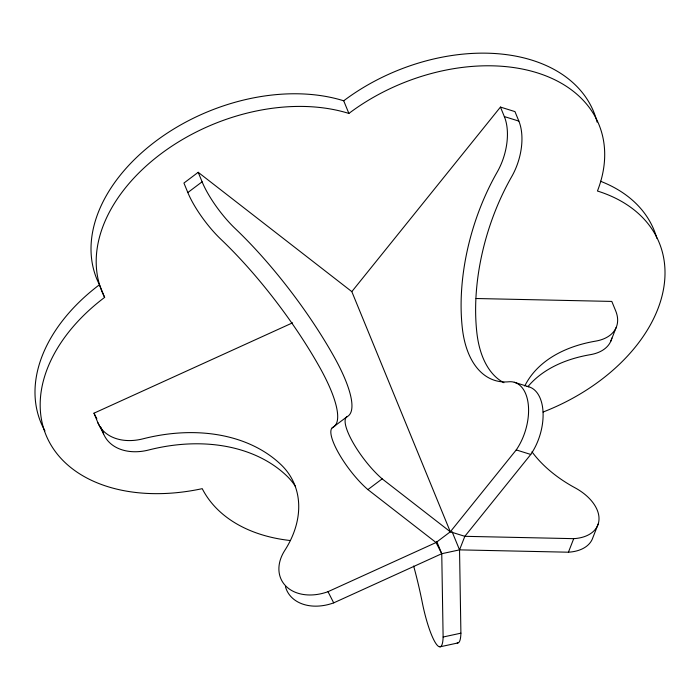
<?xml version="1.0" encoding="UTF-8"?>
<svg xmlns="http://www.w3.org/2000/svg" width="700" height="700" viewBox="0 0 700 700"><rect width="100%" height="100%" fill="white"/><g stroke="black" fill="none" stroke-linecap="round" stroke-linejoin="round"><path stroke-width="1.05" d="M457.188 642.941A43.286 8.155 77.8 0 0 460.906 633.176L459.541 549.867L464.835 536.322L530.766 454.457A43.286 24.728 -72.7 0 0 543.025 411.757A43.286 24.728 -72.7 0 0 527.012 386.409M610.855 341.101L616.149 327.556M285.434 586.635A43.286 31.867 -27 0 0 333.707 602.866L441.752 553.709L459.541 549.867L568.426 552.204L573.72 538.659A43.286 26.828 21.3 0 0 599.008 519.111A43.286 26.828 21.3 0 0 575.015 487.795A102.699 63.647 21.3 0 1 531.983 451.815M598.159 524.09L592.865 537.635A43.286 26.828 21.3 0 1 568.426 552.204M573.72 538.659L464.835 536.322L450.319 531.79L351.82 291.629L500.448 107.074L514.964 111.606L518.858 121.1A46.585 26.617 -72.7 0 1 511.726 176.593A164.465 93.966 -72.7 0 0 476.901 333.086A102.699 58.678 -72.7 0 0 503.93 382.725M292.582 322.831L93.984 413.184L97.877 422.686A46.585 34.291 -27 0 0 143.001 438.821A164.465 121.065 -27 0 1 281.286 464.94A102.699 75.6 -27 0 1 284.769 550.445A43.286 31.867 -27 0 0 286.361 586.591A43.286 31.867 -27 0 0 328.002 591.692L436.047 542.535L450.319 531.79L516.241 449.925A43.286 24.728 -72.7 0 0 528.273 404.399A43.286 24.728 -72.7 0 0 508.725 381.78A102.699 58.678 -72.7 0 1 462.376 328.554A164.465 93.966 -72.7 0 1 497.21 172.06A46.585 26.617 -72.7 0 0 504.341 116.567L500.448 107.074M351.82 291.629L198.196 172.305L183.934 183.05L187.827 192.553A46.585 12.425 53 0 0 220.972 239.348A164.465 43.846 53 0 1 319.55 367.054A102.699 27.379 53 0 1 332.859 427.402A43.286 11.541 53 0 0 338.572 453.014A43.286 11.541 53 0 0 367.902 489.606L436.047 542.535L441.752 553.709L443.118 637.017A43.286 8.155 77.8 0 1 435.225 642.46A43.286 8.155 77.8 0 1 422.336 602.779A102.699 19.338 77.8 0 0 413.639 566.02M187.827 192.553L202.099 181.808L198.196 172.305M332.159 427.892L347.13 416.658A102.699 27.379 53 0 0 333.812 356.309A164.465 43.846 53 0 0 235.235 228.602A46.585 12.425 53 0 1 202.099 181.808M367.902 489.606L382.174 478.861L450.319 531.79M443.118 637.017L460.906 633.176M440.029 646.817L457.817 642.976M476.088 298.515L611.809 301.42L615.702 310.922A46.585 28.875 21.3 0 1 595.674 341.119A164.465 101.92 21.3 0 0 524.746 386.015M504.341 116.567L518.858 121.1M514.29 382.27L528.815 386.803M516.241 449.925L530.766 454.457M328.002 591.692L333.707 602.866M93.984 413.184L96.828 418.775M97.877 422.686L103.574 433.86A46.585 34.291 -27 0 0 148.697 449.995A164.465 121.065 -27 0 1 286.991 476.114A102.699 75.6 -27 0 1 295.566 486.605M44.958 430.911A166.793 112.683 -22.3 0 1 99.453 284.743A166.793 112.683 -22.3 0 1 155.47 141.418A166.793 112.683 -22.3 0 1 343.709 100.791L348.889 113.435A166.793 112.683 -22.3 0 1 537.128 72.8A166.793 112.683 -22.3 0 1 597.441 191.021A166.793 112.683 -22.3 0 1 662.2 295.286A166.793 112.683 -22.3 0 1 543.104 412.029M452.086 531.711L459.541 549.867M436.783 541.599L441.752 553.709M99.453 284.743L104.632 297.386A166.793 112.683 -22.3 0 0 48.615 440.711A166.793 112.683 -22.3 0 0 202.23 488.661A166.793 112.683 -22.3 0 0 290.544 540.558M100.853 427.21L103.574 433.86M343.709 100.791A166.793 112.683 -22.3 0 1 597.1 122.15M600.486 181.248A166.793 112.683 -22.3 0 1 656.854 238.28M104.632 297.386A166.793 112.683 -22.3 0 1 160.659 154.061A166.793 112.683 -22.3 0 1 348.889 113.435M611.861 338.056A46.585 28.875 21.3 0 1 590.38 354.664A164.465 101.92 21.3 0 0 528.299 386.164M382.174 478.861A43.286 11.541 53 0 1 352.835 442.269A43.286 11.541 53 0 1 347.13 416.658"/></g></svg>
